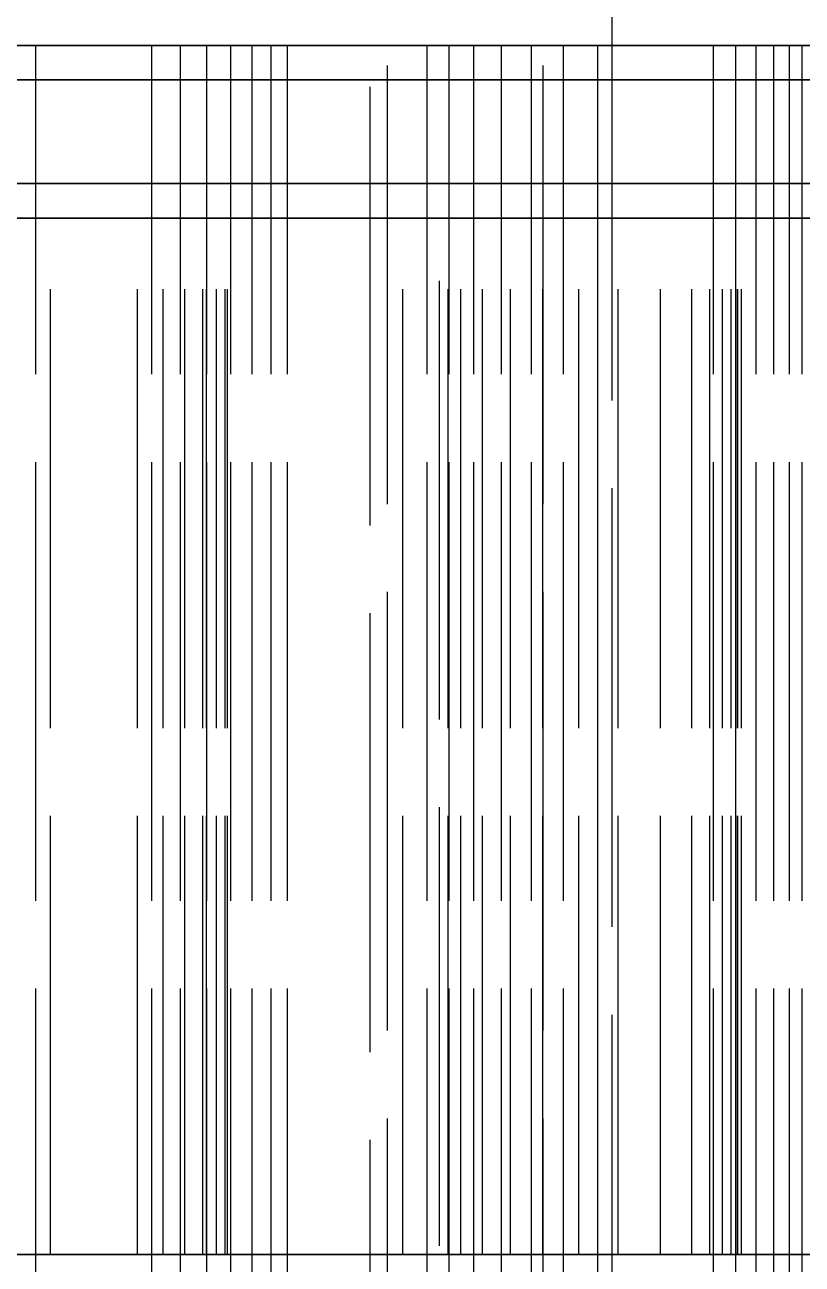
# Model space of a CAD drawing. Header units: millimetres. Extents: x -9 to 234, y -53 to 196.
# Drawn here: x 158.65 to 160.9, y 20.272 to 23.86 of the extents above; entities that cross this region are included whole.
import ezdxf

# ---------------------------------------------------------------- set-up
doc = ezdxf.new("R2010")
doc.units = ezdxf.units.MM
doc.linetypes.add('DASHED', pattern=[1.524, 1.27, -0.254])
doc.layers.add('HIDDEN', color=8, linetype='DASHED')

msp = doc.modelspace()

# ---------------------------------------------------------------- linework, layer by layer
at = {"layer": 'HIDDEN'}
for points in [[(159.65, -23.31), (159.65, 34.4)], [(159.7, -20.2), (159.7, 32.4)], [(160.15, -20.2), (160.15, 32.4)], [(160.35, -19.9), (160.35, 32.1)], [(164.61786, 23.8), (164.01071, 23.8), (163.40357, 23.8), (162.79643, 23.8), (162.18929, 23.8), (161.58214, 23.8), (160.975, 23.8), (160.36786, 23.8), (159.76071, 23.8), (159.15357, 23.8), (158.54643, 23.8), (157.93929, 23.8), (157.33214, 23.8), (156.725, 23.8), (156.11786, 23.8), (155.51071, 23.8), (154.90357, 23.8), (154.29643, 23.8), (153.68929, 23.8), (153.08214, 23.8), (152.475, 23.8), (151.86786, 23.8), (151.26071, 23.8), (150.65357, 23.8)], [(164.78651, 23.8), (164.0881, 23.8), (163.38968, 23.8), (162.69127, 23.8), (161.99286, 23.8), (161.29444, 23.8), (160.59603, 23.8), (159.89762, 23.8), (159.19921, 23.8), (158.50079, 23.8), (157.80238, 23.8), (157.10397, 23.8), (156.40556, 23.8), (155.70714, 23.8), (155.00873, 23.8), (154.31032, 23.8), (153.6119, 23.8), (152.91349, 23.8), (152.21508, 23.8), (151.51667, 23.8), (150.81825, 23.8)], [(150.81825, 23.8), (151.16746, 23.8), (151.51667, 23.8), (151.86587, 23.8), (152.21508, 23.8), (152.56429, 23.8), (152.91349, 23.8), (153.2627, 23.8), (153.6119, 23.8), (153.96111, 23.8), (154.31032, 23.8), (154.65952, 23.8), (155.00873, 23.8), (155.35794, 23.8), (155.70714, 23.8), (156.05635, 23.8), (156.40556, 23.8), (156.75476, 23.8), (157.10397, 23.8), (157.45317, 23.8), (157.80238, 23.8), (158.15159, 23.8), (158.50079, 23.8), (158.85, 23.8)], [(155.51071, 23.8), (155.81429, 23.8), (156.11786, 23.8), (156.42143, 23.8), (156.725, 23.8), (157.02857, 23.8), (157.33214, 23.8), (157.63571, 23.8), (157.93929, 23.8), (158.24286, 23.8), (158.54643, 23.8), (158.85, 23.8)], [(161.1119, 23.8), (160.87381, 23.8), (160.63571, 23.8), (160.39762, 23.8), (160.15952, 23.8), (159.92143, 23.8), (159.68333, 23.8), (159.44524, 23.8), (159.20714, 23.8), (158.96905, 23.8), (158.73095, 23.8), (158.49286, 23.8), (158.25476, 23.8), (158.01667, 23.8), (157.77857, 23.8), (157.54048, 23.8), (157.30238, 23.8), (157.06429, 23.8), (156.82619, 23.8), (156.5881, 23.8), (156.35, 23.8), (156.1119, 23.8), (155.87381, 23.8), (155.63571, 23.8)], [(158.59951, 23.8), (158.68201, 23.8)], [(158.68201, 23.8), (158.59951, 23.8)], [(158.6119, 23.8), (158.73095, 23.8), (158.85, 23.8)], [(158.68201, 23.8), (159.01799, 23.8)], [(159.01799, 23.8), (158.68201, 23.8)], [(158.68201, 19.8), (158.68201, 23.8)], [(158.68201, 19.8), (158.68201, 23.8)], [(158.85, 23.8), (158.96905, 23.8), (159.0881, 23.8), (159.20714, 23.8), (159.32619, 23.8), (159.44524, 23.8), (159.56429, 23.8), (159.68333, 23.8), (159.80238, 23.8), (159.92143, 23.8), (160.04048, 23.8), (160.15952, 23.8), (160.27857, 23.8), (160.39762, 23.8), (160.51667, 23.8), (160.63571, 23.8), (160.75476, 23.8), (160.87381, 23.8), (160.99286, 23.8)], [(158.85, 23.8), (159.19921, 23.8), (159.54841, 23.8), (159.89762, 23.8), (160.24683, 23.8), (160.59603, 23.8), (160.94524, 23.8), (161.29444, 23.8), (161.64365, 23.8), (161.99286, 23.8), (162.34206, 23.8), (162.69127, 23.8), (163.04048, 23.8), (163.38968, 23.8), (163.73889, 23.8), (164.0881, 23.8), (164.4373, 23.8), (164.78651, 23.8)], [(158.85, 23.8), (159.15357, 23.8), (159.45714, 23.8), (159.76071, 23.8), (160.06429, 23.8), (160.36786, 23.8), (160.67143, 23.8), (160.975, 23.8), (161.27857, 23.8), (161.58214, 23.8), (161.88571, 23.8), (162.18929, 23.8), (162.49286, 23.8), (162.79643, 23.8), (163.1, 23.8), (163.40357, 23.8), (163.70714, 23.8), (164.01071, 23.8), (164.31429, 23.8), (164.61786, 23.8)], [(159.01799, 23.8), (159.10049, 23.8)], [(159.10049, 23.8), (159.01799, 23.8)], [(159.01799, 19.8), (159.01799, 23.8)], [(159.01799, 19.8), (159.01799, 23.8)], [(159.10049, 23.8), (159.17661, 23.8)], [(159.17661, 23.8), (159.10049, 23.8)], [(159.10049, 19.8), (159.10049, 23.8)], [(159.10049, 19.8), (159.10049, 23.8)], [(159.17661, 23.8), (159.24605, 23.8)], [(159.24605, 23.8), (159.17661, 23.8)], [(159.17661, 19.8), (159.17661, 23.8)], [(159.17661, 19.8), (159.17661, 23.8)], [(159.24605, 23.8), (159.30845, 23.8)], [(159.30845, 23.8), (159.24605, 23.8)], [(159.24605, 19.8), (159.24605, 23.8)], [(159.24605, 19.8), (159.24605, 23.8)], [(159.30845, 23.8), (159.36328, 23.8)], [(159.36328, 23.8), (159.30845, 23.8)], [(159.30845, 19.8), (159.30845, 23.8)], [(159.30845, 19.8), (159.30845, 23.8)], [(159.36328, 23.8), (159.40983, 23.8)], [(159.40983, 23.8), (159.36328, 23.8)], [(159.36328, 19.8), (159.36328, 23.8)], [(159.36328, 19.8), (159.36328, 23.8)], [(159.40983, 23.8), (159.81411, 23.8)], [(159.81411, 23.8), (159.40983, 23.8)], [(159.40983, 19.8), (159.40983, 23.8)], [(159.40983, 19.8), (159.40983, 23.8)], [(159.81411, 23.8), (159.87791, 23.8)], [(159.87791, 23.8), (159.81411, 23.8)], [(159.81411, 19.8), (159.81411, 23.8)], [(159.81411, 19.8), (159.81411, 23.8)], [(159.87791, 23.8), (159.94996, 23.8)], [(159.94996, 23.8), (159.87791, 23.8)], [(159.87791, 19.8), (159.87791, 23.8)], [(159.87791, 19.8), (159.87791, 23.8)], [(159.94996, 23.8), (160.02954, 23.8)], [(160.02954, 23.8), (159.94996, 23.8)], [(159.94996, 19.8), (159.94996, 23.8)], [(159.94996, 19.8), (159.94996, 23.8)], [(160.02954, 23.8), (160.11613, 23.8)], [(160.11613, 23.8), (160.02954, 23.8)], [(160.02954, 19.8), (160.02954, 23.8)], [(160.02954, 19.8), (160.02954, 23.8)], [(160.11613, 23.8), (160.20934, 23.8)], [(160.20934, 23.8), (160.11613, 23.8)], [(160.11613, 19.8), (160.11613, 23.8)], [(160.11613, 19.8), (160.11613, 23.8)], [(160.20934, 23.8), (160.30888, 23.8)], [(160.30888, 23.8), (160.20934, 23.8)], [(160.20934, 19.8), (160.20934, 23.8)], [(160.20934, 19.8), (160.20934, 23.8)], [(160.30888, 23.8), (160.64343, 23.8)], [(160.64343, 23.8), (160.30888, 23.8)], [(160.30888, 19.8), (160.30888, 23.8)], [(160.30888, 19.8), (160.30888, 23.8)], [(160.64343, 23.8), (160.70819, 23.8)], [(160.70819, 23.8), (160.64343, 23.8)], [(160.64343, 19.8), (160.64343, 23.8)], [(160.64343, 19.8), (160.64343, 23.8)], [(160.70819, 23.8), (160.76656, 23.8)], [(160.76656, 23.8), (160.70819, 23.8)], [(160.70819, 19.8), (160.70819, 23.8)], [(160.70819, 19.8), (160.70819, 23.8)], [(160.76656, 23.8), (160.81827, 23.8)], [(160.81827, 23.8), (160.76656, 23.8)], [(160.76656, 19.8), (160.76656, 23.8)], [(160.76656, 19.8), (160.76656, 23.8)], [(160.81827, 23.8), (160.86294, 23.8)], [(160.86294, 23.8), (160.81827, 23.8)], [(160.81827, 19.8), (160.81827, 23.8)], [(160.81827, 19.8), (160.81827, 23.8)], [(160.86294, 23.8), (160.90009, 23.8)], [(160.90009, 23.8), (160.86294, 23.8)], [(160.86294, 19.8), (160.86294, 23.8)], [(160.86294, 19.8), (160.86294, 23.8)], [(160.90009, 19.8), (160.90009, 23.8)], [(160.9127, 23.7), (160.73333, 23.7), (160.55397, 23.7), (160.3746, 23.7), (160.19524, 23.7), (160.01587, 23.7), (159.83651, 23.7), (159.65714, 23.7), (159.47778, 23.7), (159.29841, 23.7), (159.11905, 23.7), (158.93968, 23.7), (158.76032, 23.7), (158.58095, 23.7)], [(158.58095, 23.7), (158.67063, 23.7), (158.76032, 23.7), (158.85, 23.7)], [(160.96746, 23.7), (160.82143, 23.7), (160.6754, 23.7), (160.52937, 23.7), (160.38333, 23.7), (160.2373, 23.7), (160.09127, 23.7), (159.94524, 23.7), (159.79921, 23.7), (159.65317, 23.7), (159.50714, 23.7), (159.36111, 23.7), (159.21508, 23.7), (159.06905, 23.7), (158.92302, 23.7), (158.77698, 23.7), (158.63095, 23.7)], [(158.63095, 23.7), (158.70397, 23.7), (158.77698, 23.7), (158.85, 23.7)], [(158.85, 23.7), (158.92302, 23.7), (158.99603, 23.7), (159.06905, 23.7), (159.14206, 23.7), (159.21508, 23.7), (159.2881, 23.7), (159.36111, 23.7), (159.43413, 23.7), (159.50714, 23.7), (159.58016, 23.7), (159.65317, 23.7), (159.72619, 23.7), (159.79921, 23.7), (159.87222, 23.7), (159.94524, 23.7), (160.01825, 23.7), (160.09127, 23.7), (160.16429, 23.7), (160.2373, 23.7), (160.31032, 23.7), (160.38333, 23.7), (160.45635, 23.7), (160.52937, 23.7), (160.60238, 23.7), (160.6754, 23.7), (160.74841, 23.7), (160.82143, 23.7), (160.89444, 23.7), (160.96746, 23.7)], [(158.85, 23.7), (158.93968, 23.7), (159.02937, 23.7), (159.11905, 23.7), (159.20873, 23.7), (159.29841, 23.7), (159.3881, 23.7), (159.47778, 23.7), (159.56746, 23.7), (159.65714, 23.7), (159.74683, 23.7), (159.83651, 23.7), (159.92619, 23.7), (160.01587, 23.7), (160.10556, 23.7), (160.19524, 23.7), (160.28492, 23.7), (160.3746, 23.7), (160.46429, 23.7), (160.55397, 23.7), (160.64365, 23.7), (160.73333, 23.7), (160.82302, 23.7), (160.9127, 23.7)], [(160.97667, 23.4), (160.84778, 23.4), (160.71889, 23.4), (160.59, 23.4), (160.46111, 23.4), (160.33222, 23.4), (160.20333, 23.4), (160.07444, 23.4), (159.94556, 23.4), (159.81667, 23.4), (159.68778, 23.4), (159.55889, 23.4), (159.43, 23.4), (159.30111, 23.4), (159.17222, 23.4), (159.04333, 23.4), (158.91444, 23.4), (158.78556, 23.4), (158.65667, 23.4), (158.52778, 23.4)], [(160.97667, 23.4), (160.84778, 23.4), (160.71889, 23.4), (160.59, 23.4), (160.46111, 23.4), (160.33222, 23.4), (160.20333, 23.4), (160.07444, 23.4), (159.94556, 23.4), (159.81667, 23.4), (159.68778, 23.4), (159.55889, 23.4), (159.43, 23.4), (159.30111, 23.4), (159.17222, 23.4), (159.04333, 23.4), (158.91444, 23.4), (158.78556, 23.4), (158.65667, 23.4), (158.52778, 23.4)], [(161.04048, 23.4), (160.85, 23.4), (160.65952, 23.4), (160.46905, 23.4), (160.27857, 23.4), (160.0881, 23.4), (159.89762, 23.4), (159.70714, 23.4), (159.51667, 23.4), (159.32619, 23.4), (159.13571, 23.4), (158.94524, 23.4), (158.75476, 23.4), (158.56429, 23.4)], [(158.56429, 23.4), (158.65952, 23.4), (158.75476, 23.4), (158.85, 23.4)], [(161.04048, 23.4), (160.85, 23.4), (160.65952, 23.4), (160.46905, 23.4), (160.27857, 23.4), (160.0881, 23.4), (159.89762, 23.4), (159.70714, 23.4), (159.51667, 23.4), (159.32619, 23.4), (159.13571, 23.4), (158.94524, 23.4), (158.75476, 23.4), (158.56429, 23.4)], [(158.56429, 23.4), (158.65952, 23.4), (158.75476, 23.4), (158.85, 23.4)], [(161.02222, 23.4), (160.83333, 23.4), (160.64444, 23.4), (160.45556, 23.4), (160.26667, 23.4), (160.07778, 23.4), (159.88889, 23.4), (159.7, 23.4), (159.51111, 23.4), (159.32222, 23.4), (159.13333, 23.4), (158.94444, 23.4), (158.75556, 23.4), (158.56667, 23.4)], [(158.56667, 23.4), (158.66111, 23.4), (158.75556, 23.4), (158.85, 23.4)], [(158.59222, 23.4), (158.65667, 23.4), (158.72111, 23.4), (158.78556, 23.4), (158.85, 23.4)], [(158.59222, 23.4), (158.65667, 23.4), (158.72111, 23.4), (158.78556, 23.4), (158.85, 23.4)], [(160.96746, 23.4), (160.82143, 23.4), (160.6754, 23.4), (160.52937, 23.4), (160.38333, 23.4), (160.2373, 23.4), (160.09127, 23.4), (159.94524, 23.4), (159.79921, 23.4), (159.65317, 23.4), (159.50714, 23.4), (159.36111, 23.4), (159.21508, 23.4), (159.06905, 23.4), (158.92302, 23.4), (158.77698, 23.4), (158.63095, 23.4)], [(158.63095, 23.4), (158.70397, 23.4), (158.77698, 23.4), (158.85, 23.4)], [(158.85, 23.4), (158.94444, 23.4), (159.03889, 23.4), (159.13333, 23.4), (159.22778, 23.4), (159.32222, 23.4), (159.41667, 23.4), (159.51111, 23.4), (159.60556, 23.4), (159.7, 23.4), (159.79444, 23.4), (159.88889, 23.4), (159.98333, 23.4), (160.07778, 23.4), (160.17222, 23.4), (160.26667, 23.4), (160.36111, 23.4), (160.45556, 23.4), (160.55, 23.4), (160.64444, 23.4), (160.73889, 23.4), (160.83333, 23.4), (160.92778, 23.4)], [(158.85, 23.4), (158.94524, 23.4), (159.04048, 23.4), (159.13571, 23.4), (159.23095, 23.4), (159.32619, 23.4), (159.42143, 23.4), (159.51667, 23.4), (159.6119, 23.4), (159.70714, 23.4), (159.80238, 23.4), (159.89762, 23.4), (159.99286, 23.4), (160.0881, 23.4), (160.18333, 23.4), (160.27857, 23.4), (160.37381, 23.4), (160.46905, 23.4), (160.56429, 23.4), (160.65952, 23.4), (160.75476, 23.4), (160.85, 23.4), (160.94524, 23.4)], [(158.85, 23.4), (158.94524, 23.4), (159.04048, 23.4), (159.13571, 23.4), (159.23095, 23.4), (159.32619, 23.4), (159.42143, 23.4), (159.51667, 23.4), (159.6119, 23.4), (159.70714, 23.4), (159.80238, 23.4), (159.89762, 23.4), (159.99286, 23.4), (160.0881, 23.4), (160.18333, 23.4), (160.27857, 23.4), (160.37381, 23.4), (160.46905, 23.4), (160.56429, 23.4), (160.65952, 23.4), (160.75476, 23.4), (160.85, 23.4), (160.94524, 23.4)], [(158.85, 23.4), (158.91444, 23.4), (158.97889, 23.4), (159.04333, 23.4), (159.10778, 23.4), (159.17222, 23.4), (159.23667, 23.4), (159.30111, 23.4), (159.36556, 23.4), (159.43, 23.4), (159.49444, 23.4), (159.55889, 23.4), (159.62333, 23.4), (159.68778, 23.4), (159.75222, 23.4), (159.81667, 23.4), (159.88111, 23.4), (159.94556, 23.4), (160.01, 23.4), (160.07444, 23.4), (160.13889, 23.4), (160.20333, 23.4), (160.26778, 23.4), (160.33222, 23.4), (160.39667, 23.4), (160.46111, 23.4), (160.52556, 23.4), (160.59, 23.4), (160.65444, 23.4), (160.71889, 23.4), (160.78333, 23.4), (160.84778, 23.4), (160.91222, 23.4)], [(158.85, 23.4), (158.91444, 23.4), (158.97889, 23.4), (159.04333, 23.4), (159.10778, 23.4), (159.17222, 23.4), (159.23667, 23.4), (159.30111, 23.4), (159.36556, 23.4), (159.43, 23.4), (159.49444, 23.4), (159.55889, 23.4), (159.62333, 23.4), (159.68778, 23.4), (159.75222, 23.4), (159.81667, 23.4), (159.88111, 23.4), (159.94556, 23.4), (160.01, 23.4), (160.07444, 23.4), (160.13889, 23.4), (160.20333, 23.4), (160.26778, 23.4), (160.33222, 23.4), (160.39667, 23.4), (160.46111, 23.4), (160.52556, 23.4), (160.59, 23.4), (160.65444, 23.4), (160.71889, 23.4), (160.78333, 23.4), (160.84778, 23.4), (160.91222, 23.4)], [(158.85, 23.4), (158.92302, 23.4), (158.99603, 23.4), (159.06905, 23.4), (159.14206, 23.4), (159.21508, 23.4), (159.2881, 23.4), (159.36111, 23.4), (159.43413, 23.4), (159.50714, 23.4), (159.58016, 23.4), (159.65317, 23.4), (159.72619, 23.4), (159.79921, 23.4), (159.87222, 23.4), (159.94524, 23.4), (160.01825, 23.4), (160.09127, 23.4), (160.16429, 23.4), (160.2373, 23.4), (160.31032, 23.4), (160.38333, 23.4), (160.45635, 23.4), (160.52937, 23.4), (160.60238, 23.4), (160.6754, 23.4), (160.74841, 23.4), (160.82143, 23.4), (160.89444, 23.4), (160.96746, 23.4)], [(159.85, 23.3), (159.81032, 23.3), (159.77063, 23.3), (159.73095, 23.3), (159.69127, 23.3), (159.65159, 23.3), (159.6119, 23.3), (159.57222, 23.3), (159.53254, 23.3), (159.49286, 23.3), (159.45317, 23.3), (159.41349, 23.3), (159.37381, 23.3), (159.33413, 23.3), (159.29444, 23.3), (159.25476, 23.3), (159.21508, 23.3), (159.1754, 23.3), (159.13571, 23.3), (159.09603, 23.3), (159.05635, 23.3), (159.01667, 23.3), (158.97698, 23.3), (158.9373, 23.3), (158.89762, 23.3), (158.85794, 23.3), (158.81825, 23.3), (158.77857, 23.3), (158.73889, 23.3), (158.69921, 23.3), (158.65952, 23.3), (158.61984, 23.3)], [(159.875, 23.3), (159.83452, 23.3), (159.79405, 23.3), (159.75357, 23.3), (159.7131, 23.3), (159.67262, 23.3), (159.63214, 23.3), (159.59167, 23.3), (159.55119, 23.3), (159.51071, 23.3), (159.47024, 23.3), (159.42976, 23.3), (159.38929, 23.3), (159.34881, 23.3), (159.30833, 23.3), (159.26786, 23.3), (159.22738, 23.3), (159.1869, 23.3), (159.14643, 23.3), (159.10595, 23.3), (159.06548, 23.3), (159.025, 23.3), (158.98452, 23.3), (158.94405, 23.3), (158.90357, 23.3), (158.8631, 23.3), (158.82262, 23.3), (158.78214, 23.3), (158.74167, 23.3), (158.70119, 23.3), (158.66071, 23.3), (158.62024, 23.3)], [(158.62024, 23.3), (158.66071, 23.3), (158.70119, 23.3), (158.74167, 23.3), (158.78214, 23.3), (158.82262, 23.3), (158.8631, 23.3), (158.90357, 23.3), (158.94405, 23.3), (158.98452, 23.3), (159.025, 23.3), (159.06548, 23.3), (159.10595, 23.3), (159.14643, 23.3), (159.1869, 23.3), (159.22738, 23.3), (159.26786, 23.3), (159.30833, 23.3), (159.34881, 23.3), (159.38929, 23.3), (159.42976, 23.3), (159.47024, 23.3), (159.51071, 23.3), (159.55119, 23.3), (159.59167, 23.3), (159.63214, 23.3), (159.67262, 23.3), (159.7131, 23.3), (159.75357, 23.3), (159.79405, 23.3), (159.83452, 23.3), (159.875, 23.3)], [(158.63571, 23.3), (158.65952, 23.3), (158.68333, 23.3), (158.70714, 23.3), (158.73095, 23.3), (158.75476, 23.3), (158.77857, 23.3), (158.80238, 23.3), (158.82619, 23.3), (158.85, 23.3)], [(158.6499, 23.3), (158.72397, 23.3)], [(158.72397, 23.3), (158.6499, 23.3)], [(158.72397, 23.3), (158.97603, 23.3)], [(158.97603, 23.3), (158.72397, 23.3)], [(158.72397, 20.3), (158.72397, 23.3)], [(158.72397, 20.3), (158.72397, 23.3)], [(158.85, 23.3), (158.86587, 23.3), (158.88175, 23.3), (158.89762, 23.3), (158.91349, 23.3), (158.92937, 23.3), (158.94524, 23.3), (158.96111, 23.3), (158.97698, 23.3), (158.99286, 23.3), (159.00873, 23.3), (159.0246, 23.3), (159.04048, 23.3), (159.05635, 23.3), (159.07222, 23.3), (159.0881, 23.3), (159.10397, 23.3), (159.11984, 23.3), (159.13571, 23.3), (159.15159, 23.3), (159.16746, 23.3), (159.18333, 23.3), (159.19921, 23.3), (159.21508, 23.3), (159.23095, 23.3), (159.24683, 23.3), (159.2627, 23.3), (159.27857, 23.3), (159.29444, 23.3), (159.31032, 23.3), (159.32619, 23.3), (159.34206, 23.3), (159.35794, 23.3), (159.37381, 23.3), (159.38968, 23.3), (159.40556, 23.3), (159.42143, 23.3), (159.4373, 23.3), (159.45317, 23.3), (159.46905, 23.3), (159.48492, 23.3), (159.50079, 23.3), (159.51667, 23.3), (159.53254, 23.3), (159.54841, 23.3), (159.56429, 23.3), (159.58016, 23.3), (159.59603, 23.3), (159.6119, 23.3), (159.62778, 23.3), (159.64365, 23.3), (159.65952, 23.3), (159.6754, 23.3), (159.69127, 23.3), (159.70714, 23.3), (159.72302, 23.3), (159.73889, 23.3), (159.75476, 23.3), (159.77063, 23.3), (159.78651, 23.3), (159.80238, 23.3), (159.81825, 23.3), (159.83413, 23.3), (159.85, 23.3)], [(158.97603, 23.3), (159.0501, 23.3)], [(159.0501, 23.3), (158.97603, 23.3)], [(158.97603, 20.3), (158.97603, 23.3)], [(158.97603, 20.3), (158.97603, 23.3)], [(159.0501, 23.3), (159.11329, 23.3)], [(159.11329, 23.3), (159.0501, 23.3)], [(159.0501, 20.3), (159.0501, 23.3)], [(159.0501, 20.3), (159.0501, 23.3)], [(159.11329, 23.3), (159.16508, 23.3)], [(159.16508, 23.3), (159.11329, 23.3)], [(159.11329, 20.3), (159.11329, 23.3)], [(159.11329, 20.3), (159.11329, 23.3)], [(159.16508, 23.3), (159.20458, 23.3)], [(159.20458, 23.3), (159.16508, 23.3)], [(159.16508, 20.3), (159.16508, 23.3)], [(159.16508, 20.3), (159.16508, 23.3)], [(159.23632, 23.3), (159.17547, 23.3)], [(159.17547, 23.3), (159.74444, 23.3)], [(159.74444, 23.3), (159.17547, 23.3)], [(159.17547, 23.3), (159.23632, 23.3)], [(159.17547, 20.3), (159.17547, 23.3)], [(159.17547, 20.3), (159.17547, 23.3)], [(159.20458, 23.3), (159.23013, 23.3)], [(159.23013, 23.3), (159.20458, 23.3)], [(159.20458, 20.3), (159.20458, 23.3)], [(159.20458, 20.3), (159.20458, 23.3)], [(159.23013, 23.3), (159.23632, 23.3)], [(159.23632, 23.3), (159.23013, 23.3)], [(159.23013, 20.3), (159.23013, 23.3)], [(159.23013, 20.3), (159.23013, 23.3)], [(159.23632, 20.3), (159.23632, 23.3)], [(159.23632, 20.3), (159.23632, 23.3)], [(159.74444, 23.3), (159.91168, 23.3)], [(159.91168, 23.3), (159.74444, 23.3)], [(159.74444, 20.3), (159.74444, 23.3)], [(159.74444, 20.3), (159.74444, 23.3)], [(159.85, 18.801), (159.85, 23.3)], [(159.85, 18.801), (159.85, 23.3)], [(159.875, 20.3), (159.875, 23.3)], [(159.875, 20.3), (159.875, 23.3)], [(159.91168, 23.3), (159.97471, 23.3)], [(159.97471, 23.3), (159.91168, 23.3)], [(159.91168, 20.3), (159.91168, 23.3)], [(159.91168, 20.3), (159.91168, 23.3)], [(159.97471, 23.3), (160.05559, 23.3)], [(160.05559, 23.3), (159.97471, 23.3)], [(159.97471, 20.3), (159.97471, 23.3)], [(159.97471, 20.3), (159.97471, 23.3)], [(160.05559, 23.3), (160.14903, 23.3)], [(160.14903, 23.3), (160.05559, 23.3)], [(160.05559, 20.3), (160.05559, 23.3)], [(160.05559, 20.3), (160.05559, 23.3)], [(160.14903, 23.3), (160.25319, 23.3)], [(160.25319, 23.3), (160.14903, 23.3)], [(160.14903, 20.3), (160.14903, 23.3)], [(160.14903, 20.3), (160.14903, 23.3)], [(160.25319, 23.3), (160.36701, 23.3)], [(160.36701, 23.3), (160.25319, 23.3)], [(160.25319, 20.3), (160.25319, 23.3)], [(160.25319, 20.3), (160.25319, 23.3)], [(160.58081, 23.3), (160.30816, 23.3)], [(160.30816, 23.3), (160.72467, 23.3)], [(160.72467, 23.3), (160.30816, 23.3)], [(160.30816, 23.3), (160.58081, 23.3)], [(160.30816, 20.3), (160.30816, 23.3)], [(160.30816, 20.3), (160.30816, 23.3)], [(160.36701, 23.3), (160.48972, 23.3)], [(160.48972, 23.3), (160.36701, 23.3)], [(160.36701, 20.3), (160.36701, 23.3)], [(160.36701, 20.3), (160.36701, 23.3)], [(160.48972, 23.3), (160.70801, 23.3)], [(160.70801, 23.3), (160.48972, 23.3)], [(160.48972, 20.3), (160.48972, 23.3)], [(160.48972, 20.3), (160.48972, 23.3)], [(160.63311, 23.3), (160.58081, 23.3)], [(160.58081, 23.3), (160.63311, 23.3)], [(160.58081, 20.3), (160.58081, 23.3)], [(160.58081, 20.3), (160.58081, 23.3)], [(160.66975, 23.3), (160.63311, 23.3)], [(160.63311, 23.3), (160.66975, 23.3)], [(160.63311, 20.3), (160.63311, 23.3)], [(160.63311, 20.3), (160.63311, 23.3)], [(160.69476, 23.3), (160.66975, 23.3)], [(160.66975, 23.3), (160.69476, 23.3)], [(160.66975, 20.3), (160.66975, 23.3)], [(160.66975, 20.3), (160.66975, 23.3)], [(160.70923, 23.3), (160.69476, 23.3)], [(160.69476, 23.3), (160.70923, 23.3)], [(160.69476, 20.3), (160.69476, 23.3)], [(160.69476, 20.3), (160.69476, 23.3)], [(160.70801, 23.3), (160.71359, 23.3)], [(160.71359, 23.3), (160.70801, 23.3)], [(160.70801, 20.3), (160.70801, 23.3)], [(160.70801, 20.3), (160.70801, 23.3)], [(160.71359, 23.3), (160.70923, 23.3)], [(160.70923, 23.3), (160.71359, 23.3)], [(160.70923, 20.3), (160.70923, 23.3)], [(160.70923, 20.3), (160.70923, 23.3)], [(160.71359, 20.3), (160.71359, 23.3)], [(160.71359, 20.3), (160.71359, 23.3)], [(160.72467, 23.3), (161.0752, 23.3)], [(161.0752, 23.3), (160.72467, 23.3)], [(160.72467, 20.3), (160.72467, 23.3)], [(160.72467, 20.3), (160.72467, 23.3)], [(159.875, 20.3), (159.83452, 20.3), (159.79405, 20.3), (159.75357, 20.3), (159.7131, 20.3), (159.67262, 20.3), (159.63214, 20.3), (159.59167, 20.3), (159.55119, 20.3), (159.51071, 20.3), (159.47024, 20.3), (159.42976, 20.3), (159.38929, 20.3), (159.34881, 20.3), (159.30833, 20.3), (159.26786, 20.3), (159.22738, 20.3), (159.1869, 20.3), (159.14643, 20.3), (159.10595, 20.3), (159.06548, 20.3), (159.025, 20.3), (158.98452, 20.3), (158.94405, 20.3), (158.90357, 20.3), (158.8631, 20.3), (158.82262, 20.3), (158.78214, 20.3), (158.74167, 20.3), (158.70119, 20.3), (158.66071, 20.3), (158.62024, 20.3)], [(158.62024, 20.3), (158.66071, 20.3), (158.70119, 20.3), (158.74167, 20.3), (158.78214, 20.3), (158.82262, 20.3), (158.8631, 20.3), (158.90357, 20.3), (158.94405, 20.3), (158.98452, 20.3), (159.025, 20.3), (159.06548, 20.3), (159.10595, 20.3), (159.14643, 20.3), (159.1869, 20.3), (159.22738, 20.3), (159.26786, 20.3), (159.30833, 20.3), (159.34881, 20.3), (159.38929, 20.3), (159.42976, 20.3), (159.47024, 20.3), (159.51071, 20.3), (159.55119, 20.3), (159.59167, 20.3), (159.63214, 20.3), (159.67262, 20.3), (159.7131, 20.3), (159.75357, 20.3), (159.79405, 20.3), (159.83452, 20.3), (159.875, 20.3)], [(158.6499, 20.3), (158.72397, 20.3)], [(158.72397, 20.3), (158.6499, 20.3)], [(158.72397, 20.3), (158.97603, 20.3)], [(158.97603, 20.3), (158.72397, 20.3)], [(158.97603, 20.3), (159.0501, 20.3)], [(159.0501, 20.3), (158.97603, 20.3)], [(159.0501, 20.3), (159.11329, 20.3)], [(159.11329, 20.3), (159.0501, 20.3)], [(159.11329, 20.3), (159.16508, 20.3)], [(159.16508, 20.3), (159.11329, 20.3)], [(159.16508, 20.3), (159.20458, 20.3)], [(159.20458, 20.3), (159.16508, 20.3)], [(159.23632, 20.3), (159.17547, 20.3)], [(159.17547, 20.3), (159.74444, 20.3)], [(159.74444, 20.3), (159.17547, 20.3)], [(159.17547, 20.3), (159.23632, 20.3)], [(159.20458, 20.3), (159.23013, 20.3)], [(159.23013, 20.3), (159.20458, 20.3)], [(159.23013, 20.3), (159.23632, 20.3)], [(159.23632, 20.3), (159.23013, 20.3)], [(159.74444, 20.3), (159.91168, 20.3)], [(159.91168, 20.3), (159.74444, 20.3)], [(159.91168, 20.3), (159.97471, 20.3)], [(159.97471, 20.3), (159.91168, 20.3)], [(159.97471, 20.3), (160.05559, 20.3)], [(160.05559, 20.3), (159.97471, 20.3)], [(160.05559, 20.3), (160.14903, 20.3)], [(160.14903, 20.3), (160.05559, 20.3)], [(160.14903, 20.3), (160.25319, 20.3)], [(160.25319, 20.3), (160.14903, 20.3)], [(160.25319, 20.3), (160.36701, 20.3)], [(160.36701, 20.3), (160.25319, 20.3)], [(160.58081, 20.3), (160.30816, 20.3)], [(160.30816, 20.3), (160.72467, 20.3)], [(160.72467, 20.3), (160.30816, 20.3)], [(160.30816, 20.3), (160.58081, 20.3)], [(160.36701, 20.3), (160.48972, 20.3)], [(160.48972, 20.3), (160.36701, 20.3)], [(160.48972, 20.3), (160.70801, 20.3)], [(160.70801, 20.3), (160.48972, 20.3)], [(160.63311, 20.3), (160.58081, 20.3)], [(160.58081, 20.3), (160.63311, 20.3)], [(160.66975, 20.3), (160.63311, 20.3)], [(160.63311, 20.3), (160.66975, 20.3)], [(160.69476, 20.3), (160.66975, 20.3)], [(160.66975, 20.3), (160.69476, 20.3)], [(160.70923, 20.3), (160.69476, 20.3)], [(160.69476, 20.3), (160.70923, 20.3)], [(160.70801, 20.3), (160.71359, 20.3)], [(160.71359, 20.3), (160.70801, 20.3)], [(160.71359, 20.3), (160.70923, 20.3)], [(160.70923, 20.3), (160.71359, 20.3)], [(160.72467, 20.3), (161.0752, 20.3)], [(161.0752, 20.3), (160.72467, 20.3)]]:
    msp.add_lwpolyline(points, dxfattribs=at)

doc.saveas('drawing.dxf')
